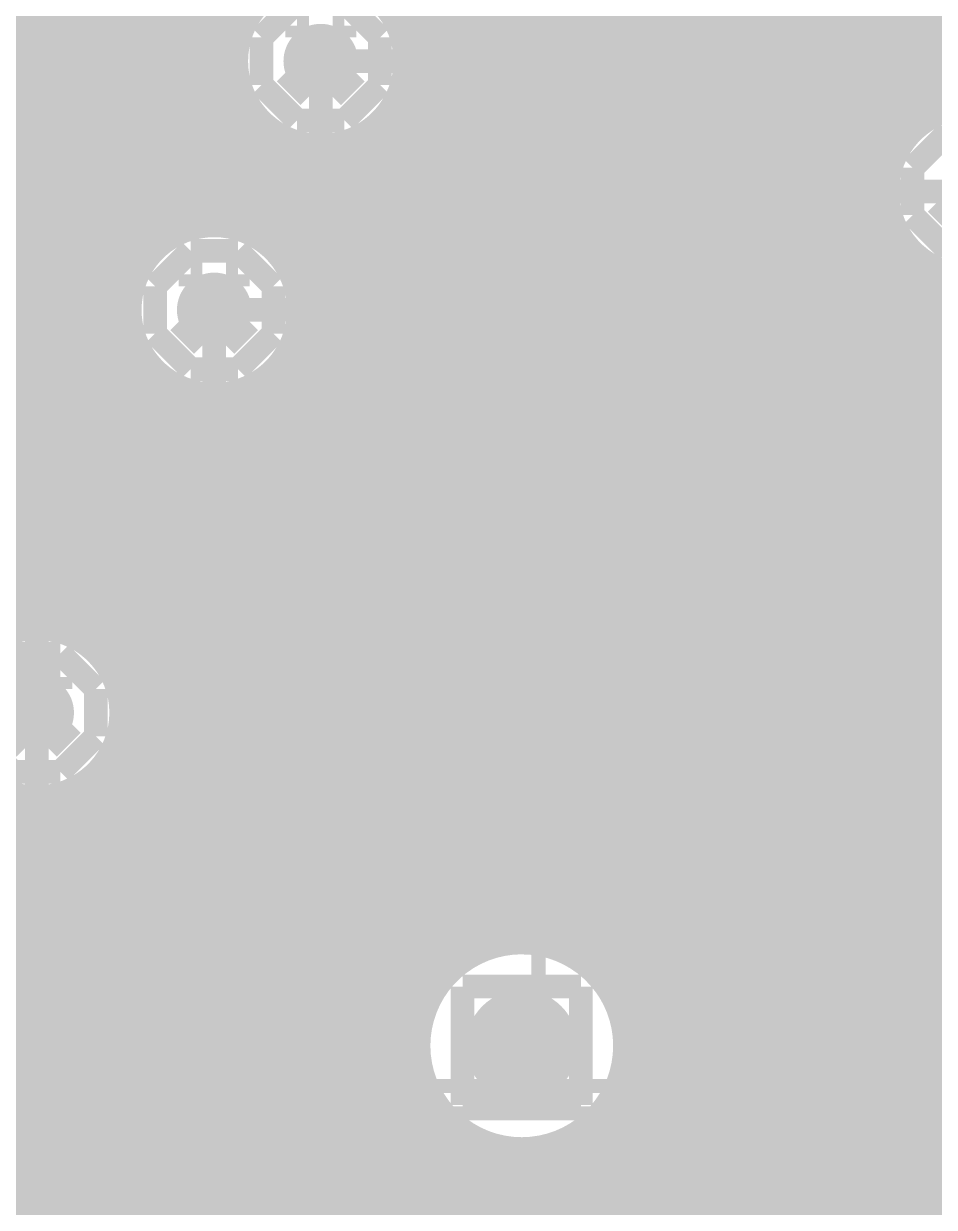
# Model space of a CAD drawing. Extents: x -5 to 157, y -120 to 103.
# Drawn here: x 53.84 to 63.61, y 44.99 to 57.68 of the extents above; entities that cross this region are included whole.
import ezdxf

# ---------------------------------------------------------------- set-up
doc = ezdxf.new("R2010")
doc.units = 0
doc.header["$MEASUREMENT"] = 0
doc.layers.get('0').update_dxf_attribs({"linetype": 'CONTINUOUS'})
for name, color, linetype in [('22-304-2_BOT', 7, 'CONTINUOUS'), ('22-304-2_DRD', 7, 'CONTINUOUS'), ('22-304-2_DRL', 2, 'CONTINUOUS'), ('22-304-2_IN1', 4, 'CONTINUOUS'), ('22-304-2_IN2', 3, 'CONTINUOUS'), ('22-304-2_SMT', 10, 'CONTINUOUS'), ('22-304-2_SPT', 9, 'CONTINUOUS'), ('22-304-2_SST', 11, 'CONTINUOUS'), ('22-304-2_TOP', 13, 'CONTINUOUS'), ('THRUHOLE_NPT', 15, 'CONTINUOUS'), ('THRUHOLE_TAP', 7, 'CONTINUOUS')]:
    doc.layers.add(name, color=color, linetype=linetype)

# ---------------------------------------------------------------- blocks, each defined once
blk = doc.blocks.new('ROUND_14')
at = {"const_width": 0.59944}
blk.add_lwpolyline([(-0.29972, 0, 1), (0.29972, 0, 1)], format="xyb", close=True, dxfattribs=at)
blk = doc.blocks.new('ROUND_39')
at = {"const_width": 0.40005}
blk.add_lwpolyline([(-0.200024, 0, 1), (0.200024, 0, 1)], format="xyb", close=True, dxfattribs=at)
blk = doc.blocks.new('ROUND_87')
at = {"const_width": 0.10033}
blk.add_lwpolyline([(-0.050164, 0, 1), (0.050164, 0, 1)], format="xyb", close=True, dxfattribs=at)
blk = doc.blocks.new('ROUND_88')
at = {"const_width": 0.10033}
blk.add_lwpolyline([(-0.050164, 0, 1), (0.050164, 0, 1)], format="xyb", close=True, dxfattribs=at)
blk = doc.blocks.new('ROUND_42')
at = {"const_width": 0.40005}
blk.add_lwpolyline([(-0.200024, 0, 1), (0.200024, 0, 1)], format="xyb", close=True, dxfattribs=at)
blk = doc.blocks.new('ROUND_38')
at = {"const_width": 0.40005}
blk.add_lwpolyline([(-0.200024, 0, 1), (0.200024, 0, 1)], format="xyb", close=True, dxfattribs=at)
blk = doc.blocks.new('RECTANGLE_15')
blk.add_solid([(0.36957, 2.0447), (0.36957, -2.0447), (-0.36957, 2.0447), (-0.36957, -2.0447)])
blk = doc.blocks.new('ROUND_80')
at = {"const_width": 0.10033}
blk.add_lwpolyline([(-0.050164, 0, 1), (0.050164, 0, 1)], format="xyb", close=True, dxfattribs=at)

msp = doc.modelspace()

# ---------------------------------------------------------------- linework, layer by layer
at = {"layer": '22-304-2_BOT', "const_width": 0.254}
for points in [[(54.6608, 59.944), (54.6608, 56.515)], [(54.8894, 59.944), (54.8894, 56.515)], [(55.118, 59.944), (55.118, 56.515)], [(55.3466, 59.944), (55.3466, 56.515)], [(55.5752, 59.944), (55.5752, 56.515)], [(55.8038, 59.944), (55.8038, 56.515)], [(56.0324, 59.944), (56.0324, 56.515)], [(56.261, 59.944), (56.261, 57.76976)], [(54.4322, 59.79414), (54.4322, 56.515)], [(53.7464, 59.70016), (53.7464, 56.515)], [(53.975, 59.67222), (53.975, 56.515)], [(54.2036, 59.70016), (54.2036, 56.515)], [(56.25338, 57.7596), (48.641, 57.7596)], [(56.15178, 57.531), (48.641, 57.531)], [(56.11622, 57.3024), (48.641, 57.3024)], [(57.023, 57.277), (67.31, 57.277)], [(56.13908, 57.0738), (48.641, 57.0738)], [(56.22544, 56.8452), (48.641, 56.8452)], [(56.261, 56.78424), (56.261, 56.515)], [(56.4007, 56.6166), (50.06086, 56.6166)], [(56.53024, 56.515), (50.1777, 56.515)], [(56.4896, 56.54294), (56.4896, 56.515)], [(49.53, 55.88), (64.008, 55.88)], [(55.2323, 55.245), (50.1777, 55.245)], [(55.2323, 55.245), (50.1777, 55.245)], [(53.7464, 55.245), (53.7464, 51.17084)], [(53.975, 55.245), (53.975, 51.19878)], [(54.2036, 55.245), (54.2036, 51.17084)], [(54.4322, 55.245), (54.4322, 51.07686)], [(54.6608, 55.245), (54.6608, 50.88636)], [(54.8894, 55.245), (54.8894, 48.24222)], [(55.118, 55.245), (55.118, 55.10276)], [(55.0672, 55.0164), (49.8094, 55.0164)], [(54.98846, 54.7878), (48.641, 54.7878)], [(55.88, 54.61), (67.056, 54.61)], [(54.97322, 54.5592), (48.641, 54.5592)], [(55.0164, 54.3306), (48.641, 54.3306)], [(55.12816, 54.102), (48.641, 54.102)], [(55.118, 54.11724), (55.118, 48.01362)], [(56.4896, 53.9369), (56.4896, 46.64202)], [(66.4083, 53.975), (56.5277, 53.975)], [(56.7182, 53.975), (56.7182, 46.41342)], [(56.9468, 53.975), (56.9468, 46.18482)], [(57.1754, 53.975), (57.1754, 45.95622)], [(57.404, 53.975), (57.404, 45.847)], [(57.6326, 53.975), (57.6326, 45.847)], [(57.8612, 53.975), (57.8612, 45.847)], [(58.0898, 53.975), (58.0898, 46.91634)], [(58.3184, 53.975), (58.3184, 47.41672)], [(58.547, 53.975), (58.547, 47.62754)], [(58.7756, 53.975), (58.7756, 47.74946)], [(59.0042, 53.975), (59.0042, 47.81296)], [(59.2328, 53.975), (59.2328, 47.82566)], [(59.4614, 53.975), (59.4614, 47.7901)], [(59.69, 53.975), (59.69, 47.7012)], [(59.9186, 53.975), (59.9186, 47.54372)], [(60.1472, 53.975), (60.1472, 47.2567)], [(60.3758, 53.975), (60.3758, 45.847)], [(60.6044, 53.975), (60.6044, 45.847)], [(60.833, 53.975), (60.833, 45.847)], [(61.0616, 53.975), (61.0616, 45.847)], [(61.2902, 53.975), (61.2902, 45.847)], [(61.5188, 53.975), (61.5188, 45.847)], [(61.7474, 53.975), (61.7474, 45.847)], [(61.976, 53.975), (61.976, 45.847)], [(62.2046, 53.975), (62.2046, 45.847)], [(62.4332, 53.975), (62.4332, 45.847)], [(62.6618, 53.975), (62.6618, 45.847)], [(62.8904, 53.975), (62.8904, 45.847)], [(63.119, 53.975), (63.119, 45.847)], [(63.3476, 53.975), (63.3476, 45.847)], [(63.5762, 53.975), (63.5762, 45.847)], [(55.34914, 53.8734), (48.641, 53.8734)], [(55.3466, 53.87594), (55.3466, 47.78502)], [(66.52514, 53.8734), (56.41086, 53.8734)], [(55.5752, 53.75402), (55.5752, 47.55642)], [(55.8038, 53.70576), (55.8038, 47.32782)], [(56.0324, 53.71592), (56.0324, 47.09922)], [(56.261, 53.78704), (56.261, 46.87062)], [(95.38716, 53.6448), (48.641, 53.6448)], [(95.5167, 53.4162), (48.641, 53.4162)], [(95.66402, 53.1876), (48.641, 53.1876)], [(95.82912, 52.959), (48.641, 52.959)], [(96.01454, 52.7304), (48.641, 52.7304)], [(96.22536, 52.5018), (48.641, 52.5018)], [(96.46412, 52.2732), (48.641, 52.2732)], [(96.73844, 52.0446), (48.641, 52.0446)], [(97.05848, 51.816), (48.6029, 51.816)], [(97.44456, 51.5874), (48.49876, 51.5874)], [(97.93478, 51.3588), (48.63084, 51.3588)], [(98.65614, 51.1302), (54.32298, 51.1302)], [(106.3244, 50.9016), (54.6481, 50.9016)], [(106.3244, 50.673), (54.79796, 50.673)], [(106.3244, 50.4444), (54.86908, 50.4444)], [(118.745, 46.7614), (118.745, 46.609), (117.348, 45.212), (57.023, 45.212), (53.975, 48.26), (53.975, 50.292)], [(106.3244, 50.2158), (54.87924, 50.2158)], [(106.3244, 49.9872), (54.82844, 49.9872)], [(106.3244, 49.7586), (54.70906, 49.7586)], [(54.61, 49.6443), (54.61, 48.52162)], [(54.6608, 49.69764), (54.6608, 48.47082)], [(106.3244, 49.53), (54.61, 49.53)], [(106.3244, 49.3014), (54.61, 49.3014)], [(106.3244, 49.0728), (54.61, 49.0728)], [(106.3244, 48.8442), (54.61, 48.8442)], [(106.3244, 48.6156), (54.61, 48.6156)], [(54.61, 48.52162), (57.28462, 45.847)], [(106.3244, 48.387), (54.74462, 48.387)], [(106.3244, 48.1584), (54.97322, 48.1584)], [(106.3244, 47.9298), (55.20182, 47.9298)], [(53.5305, 47.80788), (56.57342, 44.76242)], [(53.7464, 47.58944), (53.7464, 42.61104)], [(58.66638, 47.7012), (55.43042, 47.7012)], [(81.27492, 47.7012), (59.69254, 47.7012)], [(53.86324, 47.4726), (49.00676, 47.4726)], [(58.36666, 47.4726), (55.65902, 47.4726)], [(80.97774, 47.4726), (59.99226, 47.4726)], [(53.975, 47.36084), (53.975, 42.38244)], [(54.09184, 47.244), (48.78324, 47.244)], [(58.2041, 47.244), (55.88762, 47.244)], [(80.81264, 47.244), (60.15482, 47.244)], [(54.2036, 47.13224), (54.2036, 42.15384)], [(54.32044, 47.0154), (48.33112, 47.0154)], [(58.11266, 47.0154), (56.11622, 47.0154)], [(80.7212, 47.0154), (60.24626, 47.0154)], [(54.4322, 46.90364), (54.4322, 41.92524)], [(54.54904, 46.7868), (45.31106, 46.7868)], [(58.07456, 46.7868), (56.34482, 46.7868)], [(80.6831, 46.7868), (60.28436, 46.7868)], [(54.6608, 46.67504), (54.6608, 41.69664)], [(54.77764, 46.5582), (47.3456, 46.5582)], [(58.08472, 46.5582), (56.57342, 46.5582)], [(58.0898, 46.52264), (58.0898, 45.847)], [(80.69326, 46.5582), (60.2742, 46.5582)], [(55.00624, 46.3296), (47.3456, 46.3296)], [(54.8894, 46.44644), (54.8894, 41.45788)], [(58.14314, 46.3296), (56.80202, 46.3296)], [(80.75168, 46.3296), (60.21578, 46.3296)], [(55.118, 46.21784), (55.118, 40.9575)], [(55.23484, 46.101), (47.3456, 46.101)], [(58.25998, 46.101), (57.03062, 46.101)], [(80.87106, 46.101), (60.0964, 46.101)], [(60.1472, 46.18228), (60.1472, 45.847)], [(55.3466, 45.98924), (55.3466, 40.79748)], [(58.3184, 46.02226), (58.3184, 45.847)], [(55.46344, 45.8724), (47.3456, 45.8724)], [(58.46572, 45.8724), (57.25922, 45.8724)], [(58.49874, 45.847), (57.28462, 45.847)], [(81.10728, 45.847), (59.86018, 45.847)], [(81.0768, 45.8724), (59.89066, 45.8724)], [(59.9186, 45.89526), (59.9186, 45.847)], [(55.5752, 45.76064), (55.5752, 41.67886)], [(55.69204, 45.6438), (47.3456, 45.6438)], [(55.8038, 45.53204), (55.8038, 41.92524)], [(55.92064, 45.4152), (47.3456, 45.4152)], [(56.14924, 45.1866), (47.3456, 45.1866)], [(56.0324, 45.30344), (56.0324, 42.15384)], [(56.261, 45.07484), (56.261, 42.38244)], [(56.37784, 44.958), (47.3456, 44.958)]]:
    msp.add_lwpolyline(points, dxfattribs=at)
for points in [[(57.023, 58.18378, 0.4142136), (56.11622, 57.277)], [(56.11622, 57.277, 0.2544815), (56.5306, 56.51556)], [(55.2323, 55.245, 0.1963405), (54.97295, 54.61)], [(54.97322, 54.61, 0.4142136), (55.88, 53.70322)], [(55.88, 53.70322, 0.2014863), (56.52751, 53.97519)], [(53.975, 51.19878, 0.4142136), (53.06822, 50.292)], [(54.88178, 50.292, 0.4142136), (53.975, 51.19878)], [(54.61, 49.6443, 0.2014867), (54.88205, 50.292)], [(59.17946, 47.8282, 0.4142136), (58.07202, 46.72076)], [(60.2869, 46.72076, 0.4142136), (59.17946, 47.8282)], [(58.07202, 46.72076, 0.231231), (58.49885, 45.84715)], [(59.86018, 45.847, 0.2312309), (60.28709, 46.72076)]]:
    msp.add_lwpolyline(points, format="xyb", dxfattribs=at)
at = {"layer": '22-304-2_DRD', "const_width": 0.254}
for points in [[(56.769, 57.912), (56.388, 57.531)], [(57.658, 57.531), (57.277, 57.912)], [(56.769, 57.658), (56.769, 57.531)], [(56.896, 57.658), (56.769, 57.658)], [(56.896, 57.531), (56.896, 57.658)], [(57.15, 57.658), (57.15, 57.531)], [(57.277, 57.658), (57.15, 57.658)], [(57.277, 57.531), (57.277, 57.658)], [(56.388, 57.531), (56.388, 57.023)], [(56.769, 57.531), (56.896, 57.531)], [(57.15, 57.531), (57.277, 57.531)], [(57.658, 57.023), (57.658, 57.531)], [(56.896, 56.896), (56.642, 57.15)], [(57.404, 57.15), (57.15, 56.896)], [(56.388, 57.023), (56.769, 56.642)], [(57.277, 56.642), (57.658, 57.023)], [(57.15, 56.896), (56.896, 56.896)], [(56.769, 56.642), (57.277, 56.642)], [(63.754, 56.515), (63.373, 56.134)], [(63.373, 56.134), (63.373, 55.626)], [(63.881, 55.499), (63.627, 55.753)], [(63.373, 55.626), (63.754, 55.245)], [(55.626, 55.245), (55.245, 54.864)], [(56.134, 55.245), (55.626, 55.245)], [(56.515, 54.864), (56.134, 55.245)], [(55.626, 54.991), (55.626, 54.864)], [(55.753, 54.991), (55.626, 54.991)], [(55.753, 54.864), (55.753, 54.991)], [(56.007, 54.991), (56.007, 54.864)], [(56.134, 54.991), (56.007, 54.991)], [(56.134, 54.864), (56.134, 54.991)], [(55.245, 54.864), (55.245, 54.356)], [(55.626, 54.864), (55.753, 54.864)], [(56.007, 54.864), (56.134, 54.864)], [(56.515, 54.356), (56.515, 54.864)], [(55.753, 54.229), (55.499, 54.483)], [(56.261, 54.483), (56.007, 54.229)], [(55.245, 54.356), (55.626, 53.975)], [(56.134, 53.975), (56.515, 54.356)], [(56.007, 54.229), (55.753, 54.229)], [(55.626, 53.975), (56.134, 53.975)], [(53.721, 50.927), (53.34, 50.546)], [(54.229, 50.927), (53.721, 50.927)], [(54.61, 50.546), (54.229, 50.927)], [(53.721, 50.673), (53.721, 50.546)], [(53.848, 50.673), (53.721, 50.673)], [(53.848, 50.546), (53.848, 50.673)], [(54.102, 50.673), (54.102, 50.546)], [(54.229, 50.673), (54.102, 50.673)], [(54.229, 50.546), (54.229, 50.673)], [(53.721, 50.546), (53.848, 50.546)], [(54.102, 50.546), (54.229, 50.546)], [(54.61, 50.038), (54.61, 50.546)], [(53.848, 49.911), (53.594, 50.165)], [(54.356, 50.165), (54.102, 49.911)], [(53.34, 50.038), (53.721, 49.657)], [(54.229, 49.657), (54.61, 50.038)], [(54.102, 49.911), (53.848, 49.911)], [(53.721, 49.657), (54.229, 49.657)], [(58.54446, 47.35576), (58.54446, 46.08576)], [(59.81446, 47.35576), (58.54446, 47.35576)], [(59.17946, 47.35576), (59.17946, 46.08576)], [(59.81446, 46.08576), (59.81446, 47.35576)], [(59.81446, 46.72076), (58.54446, 46.72076)], [(58.54446, 46.08576), (59.81446, 46.08576)]]:
    msp.add_lwpolyline(points, dxfattribs=at)
at = {"layer": '22-304-2_IN1', "const_width": 0.254}
for points in [[(55.0164, 64.643), (55.0164, 54.8894)], [(55.245, 64.643), (55.245, 55.2577)], [(55.4736, 64.643), (55.4736, 55.42026)], [(55.7022, 64.643), (55.7022, 55.499)], [(55.9308, 64.643), (55.9308, 55.51678)], [(56.1594, 64.643), (56.1594, 57.5564)], [(57.9882, 64.643), (57.9882, 40.89654)], [(58.2168, 64.643), (58.2168, 47.26686)], [(58.4454, 64.643), (58.4454, 47.5488)], [(58.674, 64.643), (58.674, 47.70374)], [(58.9026, 64.643), (58.9026, 47.79264)], [(59.1312, 64.643), (59.1312, 47.82566)], [(59.3598, 64.643), (59.3598, 47.81296)], [(59.5884, 64.643), (59.5884, 47.74946)], [(59.817, 64.643), (59.817, 47.625)], [(60.0456, 64.643), (60.0456, 47.4091)], [(60.2742, 64.643), (60.2742, 46.88586)], [(60.5028, 64.643), (60.5028, 33.782)], [(60.7314, 64.643), (60.7314, 33.782)], [(60.96, 64.643), (60.96, 33.782)], [(61.1886, 64.643), (61.1886, 33.782)], [(63.246, 64.643), (63.246, 56.37276)], [(63.4746, 64.643), (63.4746, 56.61406)], [(63.7032, 64.643), (63.7032, 56.73344)], [(63.0174, 64.19088), (63.0174, 33.782)], [(54.7878, 60.17514), (54.7878, 50.69586)], [(61.4172, 59.98464), (61.4172, 33.782)], [(62.7888, 59.98464), (62.7888, 33.782)], [(54.5592, 59.88304), (54.5592, 50.98542)], [(61.6458, 59.79414), (61.6458, 33.782)], [(62.5602, 59.79414), (62.5602, 33.782)], [(53.8734, 59.6773), (53.8734, 51.1937)], [(54.102, 59.67984), (54.102, 51.19116)], [(54.3306, 59.74334), (54.3306, 51.12766)], [(61.8744, 59.70016), (61.8744, 33.782)], [(62.103, 59.67222), (62.103, 33.782)], [(62.3316, 59.70016), (62.3316, 33.782)], [(56.20004, 57.658), (47.0027, 57.658)], [(66.48704, 57.658), (57.84596, 57.658)], [(56.12892, 57.4294), (47.16526, 57.4294)], [(66.41592, 57.4294), (57.91708, 57.4294)], [(56.11876, 57.2008), (47.244, 57.2008)], [(66.40576, 57.2008), (57.92724, 57.2008)], [(56.1594, 56.9976), (56.1594, 55.4736)], [(56.16702, 56.9722), (47.26178, 56.9722)], [(66.45402, 56.9722), (57.87644, 56.9722)], [(56.28894, 56.7436), (49.8094, 56.7436)], [(63.7286, 56.7436), (57.75706, 56.7436)], [(57.7596, 56.74614), (57.7596, 40.767)], [(56.388, 56.6293), (56.388, 55.36184)], [(56.53024, 56.515), (50.1777, 56.515)], [(63.3603, 56.515), (57.51576, 56.515)], [(57.531, 56.52516), (57.531, 40.57904)], [(56.6166, 56.4642), (56.6166, 55.14086)], [(56.8452, 56.38546), (56.8452, 40.75176)], [(57.0738, 56.37022), (57.0738, 40.66794)], [(57.3024, 56.4134), (57.3024, 40.53078)], [(63.1952, 56.2864), (50.34026, 56.2864)], [(63.11646, 56.0578), (50.419, 56.0578)], [(63.10122, 55.8292), (50.43678, 55.8292)], [(63.1444, 55.6006), (50.3936, 55.6006)], [(55.38724, 55.372), (50.28184, 55.372)], [(63.25616, 55.372), (56.37276, 55.372)], [(63.246, 55.38724), (63.246, 43.61434)], [(55.14594, 55.1434), (50.06086, 55.1434)], [(63.47714, 55.1434), (56.61406, 55.1434)], [(63.4746, 55.14594), (63.4746, 44.05376)], [(63.7032, 55.02402), (63.7032, 44.22902)], [(55.02402, 54.9148), (29.77642, 54.9148)], [(66.20002, 54.9148), (56.73344, 54.9148)], [(54.97576, 54.6862), (29.48686, 54.6862)], [(66.15176, 54.6862), (56.78424, 54.6862)], [(54.98592, 54.4576), (29.19984, 54.4576)], [(66.16192, 54.4576), (56.77408, 54.4576)], [(55.0164, 54.3306), (55.0164, 40.79748)], [(55.05704, 54.229), (29.22778, 54.229)], [(66.23304, 54.229), (56.70296, 54.229)], [(56.6166, 54.07914), (56.6166, 40.7924)], [(55.2069, 54.0004), (29.19984, 54.0004)], [(55.245, 53.9623), (55.245, 40.79748)], [(66.3829, 54.0004), (56.5531, 54.0004)], [(56.388, 53.85816), (56.388, 40.7924)], [(55.53202, 53.7718), (29.10586, 53.7718)], [(55.4736, 53.7972), (55.4736, 40.3352)], [(55.7022, 53.71846), (55.7022, 40.54094)], [(55.9308, 53.70322), (55.9308, 40.67556)], [(56.1594, 53.7464), (56.1594, 40.7543)], [(66.70802, 53.7718), (56.22798, 53.7718)], [(97.2947, 53.5432), (43.10888, 53.5432)], [(97.54108, 53.3146), (43.31208, 53.3146)], [(97.84588, 53.086), (43.41622, 53.086)], [(98.23958, 52.8574), (43.45178, 52.8574)], [(98.82886, 52.6288), (43.42892, 52.6288)], [(138.684, 52.4002), (43.34256, 52.4002)], [(138.684, 52.1716), (43.1673, 52.1716)], [(138.684, 51.943), (42.72788, 51.943)], [(138.684, 51.7144), (33.55086, 51.7144)], [(138.684, 51.4858), (48.32858, 51.4858)], [(138.684, 51.2572), (48.7807, 51.2572)], [(108.00588, 51.0286), (54.50586, 51.0286)], [(107.74172, 50.8), (54.72684, 50.8)], [(107.61218, 50.5714), (54.8386, 50.5714)], [(107.5563, 50.3428), (54.88178, 50.3428)], [(107.55884, 50.1142), (54.864, 50.1142)], [(107.62234, 49.8856), (54.78526, 49.8856)], [(54.7878, 49.88814), (54.7878, 40.79748)], [(107.76204, 49.657), (54.6227, 49.657)], [(54.5592, 49.59604), (54.5592, 40.79748)], [(53.8734, 49.3903), (53.8734, 40.79748)], [(54.102, 49.39284), (54.102, 40.79748)], [(108.05414, 49.4284), (54.2544, 49.4284)], [(54.3306, 49.45634), (54.3306, 40.79748)], [(138.684, 49.1998), (48.84928, 49.1998)], [(128.72212, 48.9712), (49.04994, 48.9712)], [(128.51638, 48.7426), (49.17186, 48.7426)], [(128.41478, 48.514), (49.24298, 48.514)], [(128.37922, 48.2854), (49.27092, 48.2854)], [(128.40208, 48.0568), (49.25568, 48.0568)], [(128.48844, 47.8282), (49.1998, 47.8282)], [(58.50636, 47.5996), (49.09312, 47.5996)], [(81.11744, 47.5996), (59.85256, 47.5996)], [(58.28284, 47.371), (48.9204, 47.371)], [(80.89392, 47.371), (60.07608, 47.371)], [(58.15584, 47.1424), (48.63338, 47.1424)], [(80.76438, 47.1424), (60.20308, 47.1424)], [(58.0898, 46.9138), (28.86456, 46.9138)], [(80.69834, 46.9138), (60.26912, 46.9138)], [(58.07202, 46.6852), (28.95092, 46.6852)], [(80.6831, 46.6852), (60.2869, 46.6852)], [(58.1025, 46.4566), (28.97378, 46.4566)], [(80.71358, 46.4566), (60.25388, 46.4566)], [(60.2742, 46.55312), (60.2742, 33.782)], [(58.18632, 46.228), (28.93822, 46.228)], [(80.7974, 46.228), (60.17006, 46.228)], [(58.2168, 46.17212), (58.2168, 40.9829)], [(58.33872, 45.9994), (28.83408, 45.9994)], [(80.94726, 45.9994), (60.0202, 45.9994)], [(60.0456, 46.02988), (60.0456, 40.26154)], [(58.4454, 45.89018), (58.4454, 41.03116)], [(59.817, 45.81398), (59.817, 40.56126)], [(58.60796, 45.7708), (28.63088, 45.7708)], [(58.674, 45.73524), (58.674, 41.0464)], [(59.5884, 45.68952), (59.5884, 40.7543)], [(81.21904, 45.7708), (59.74842, 45.7708)], [(58.9026, 45.64634), (58.9026, 41.02862)], [(59.1312, 45.61332), (59.1312, 40.97782)], [(59.3598, 45.62602), (59.3598, 40.88892)], [(105.32364, 45.5422), (22.4155, 45.5422)], [(138.684, 45.3136), (22.52726, 45.3136)], [(88.02624, 45.085), (22.75586, 45.085)]]:
    msp.add_lwpolyline(points, dxfattribs=at)
for points in [[(57.023, 58.18378, 0.4142136), (56.11622, 57.277)], [(57.92978, 57.277, 0.4142136), (57.023, 58.18378)], [(56.11622, 57.277, 0.4142136), (57.023, 56.37022)], [(57.023, 56.37022, 0.4142136), (57.92978, 57.277)], [(64.008, 56.78678, 0.4142136), (63.10122, 55.88)], [(63.10122, 55.88, 0.4142136), (64.008, 54.97322)], [(55.88, 55.51678, 0.4142136), (54.97322, 54.61)], [(56.78678, 54.61, 0.4142136), (55.88, 55.51678)], [(54.97322, 54.61, 0.4142136), (55.88, 53.70322)], [(55.88, 53.70322, 0.4142136), (56.78678, 54.61)], [(53.975, 51.19878, 0.4142136), (53.06822, 50.292)], [(54.88178, 50.292, 0.4142136), (53.975, 51.19878)], [(53.06822, 50.292, 0.4142136), (53.975, 49.38522)], [(53.975, 49.38522, 0.4142136), (54.88178, 50.292)], [(59.17946, 47.8282, 0.4142136), (58.07202, 46.72076)], [(60.2869, 46.72076, 0.4142136), (59.17946, 47.8282)], [(58.07202, 46.72076, 0.4142136), (59.17946, 45.61332)], [(59.17946, 45.61332, 0.4142136), (60.2869, 46.72076)]]:
    msp.add_lwpolyline(points, format="xyb", dxfattribs=at)
at = {"layer": '22-304-2_IN2', "const_width": 0.254}
for points in [[(59.4614, 73.24344), (59.4614, 47.91202)], [(59.69, 73.1647), (59.69, 47.83328)], [(59.9186, 73.12406), (59.9186, 47.69866)], [(59.2328, 67.99072), (59.2328, 47.94504)], [(59.0042, 67.66306), (59.0042, 47.93234)], [(58.0898, 67.39636), (58.0898, 47.2821)], [(58.547, 67.40652), (58.547, 47.76978)], [(58.7756, 67.49542), (58.7756, 47.87646)], [(60.1472, 67.44462), (60.1472, 47.4726)], [(58.3184, 67.37604), (58.3184, 47.59198)], [(60.3758, 67.22872), (60.3758, 46.98746)], [(60.6044, 67.10934), (60.6044, 29.718)], [(60.833, 67.05346), (60.833, 29.718)], [(61.0616, 67.05092), (61.0616, 29.718)], [(63.5762, 67.07886), (63.5762, 56.80964)], [(63.3476, 66.91122), (63.3476, 56.66486)], [(55.8038, 66.29146), (55.8038, 55.63362)], [(55.5752, 66.13652), (55.5752, 55.59044)], [(56.0324, 66.21526), (56.0324, 57.5437)], [(55.118, 66.02984), (55.118, 55.2958)], [(55.3466, 66.05524), (55.3466, 55.4863)], [(63.119, 60.43422), (63.119, 56.39308)], [(54.8894, 60.11164), (54.8894, 54.8767)], [(61.2902, 59.95162), (61.2902, 29.718)], [(62.8904, 59.92114), (62.8904, 29.718)], [(54.6608, 59.81446), (54.6608, 51.054)], [(54.4322, 59.65952), (54.4322, 51.21148)], [(61.5188, 59.73572), (61.5188, 29.718)], [(62.6618, 59.71794), (62.6618, 29.718)], [(53.7464, 59.57824), (53.7464, 51.29276)], [(53.975, 59.55284), (53.975, 51.31816)], [(54.2036, 59.57824), (54.2036, 51.29276)], [(61.7474, 59.61634), (61.7474, 29.718)], [(61.976, 59.56046), (61.976, 29.718)], [(62.2046, 59.55792), (62.2046, 29.718)], [(62.4332, 59.60618), (62.4332, 29.718)], [(56.11622, 57.7596), (33.1343, 57.7596)], [(66.40322, 57.7596), (57.92724, 57.7596)], [(56.02732, 57.531), (32.9438, 57.531)], [(66.31432, 57.531), (58.01614, 57.531)], [(55.99684, 57.3024), (32.5247, 57.3024)], [(66.28384, 57.3024), (58.04916, 57.3024)], [(56.01716, 57.0738), (22.02688, 57.0738)], [(56.0324, 57.00776), (56.0324, 55.62346)], [(66.30416, 57.0738), (58.02884, 57.0738)], [(56.09082, 56.8452), (49.87798, 56.8452)], [(63.66002, 56.8452), (57.95264, 56.8452)], [(56.23814, 56.6166), (50.24374, 56.6166)], [(63.29426, 56.6166), (57.80786, 56.6166)], [(57.8612, 56.68518), (57.8612, 40.96766)], [(56.261, 56.58866), (56.261, 55.5625)], [(56.50992, 56.388), (50.42154, 56.388)], [(56.4896, 56.4007), (56.4896, 55.4355)], [(63.11646, 56.388), (57.53608, 56.388)], [(57.6326, 56.4515), (57.6326, 40.82288)], [(56.7182, 56.29656), (56.7182, 55.20182)], [(56.9468, 56.25338), (56.9468, 40.84574)], [(57.1754, 56.261), (57.1754, 40.74922)], [(57.404, 56.3245), (57.404, 40.61714)], [(63.01994, 56.1594), (50.51806, 56.1594)], [(62.98184, 55.9308), (50.55362, 55.9308)], [(62.99708, 55.7022), (50.54092, 55.7022)], [(55.32628, 55.4736), (50.47234, 55.4736)], [(63.06566, 55.4736), (56.43372, 55.4736)], [(63.119, 55.36692), (63.119, 29.718)], [(55.07228, 55.245), (50.33518, 55.245)], [(63.20028, 55.245), (56.68518, 55.245)], [(63.3476, 55.09514), (63.3476, 29.718)], [(54.93766, 55.0164), (50.08372, 55.0164)], [(63.45428, 55.0164), (56.82234, 55.0164)], [(63.5762, 54.94782), (63.5762, 29.718)], [(54.86908, 54.7878), (29.82214, 54.7878)], [(66.04508, 54.7878), (56.89092, 54.7878)], [(54.85384, 54.5592), (29.49448, 54.5592)], [(66.02984, 54.5592), (56.90362, 54.5592)], [(54.89194, 54.3306), (22.46376, 54.3306)], [(54.8894, 54.34076), (54.8894, 50.75682)], [(66.06794, 54.3306), (56.86806, 54.3306)], [(54.98846, 54.102), (22.48916, 54.102)], [(66.16446, 54.102), (56.77154, 54.102)], [(56.7182, 54.01818), (56.7182, 40.89908)], [(55.16626, 53.8734), (22.46376, 53.8734)], [(55.118, 53.92166), (55.118, 40.91686)], [(66.34226, 53.8734), (56.59374, 53.8734)], [(55.3466, 53.7337), (55.3466, 40.91686)], [(56.4896, 53.7845), (56.4896, 40.91432)], [(55.53202, 53.6448), (22.38248, 53.6448)], [(55.5752, 53.62956), (55.5752, 40.59428)], [(55.8038, 53.58638), (55.8038, 40.74414)], [(56.0324, 53.594), (56.0324, 40.84066)], [(66.70802, 53.6448), (56.22798, 53.6448)], [(56.261, 53.6575), (56.261, 40.89654)], [(97.25406, 53.4162), (33.36798, 53.4162)], [(97.5106, 53.1876), (33.73374, 53.1876)], [(97.82302, 52.959), (33.91154, 52.959)], [(98.22942, 52.7304), (34.00806, 52.7304)], [(98.84156, 52.5018), (34.04362, 52.5018)], [(105.79608, 52.2732), (34.03092, 52.2732)], [(105.78084, 52.0446), (33.96234, 52.0446)], [(105.81894, 51.816), (33.82518, 51.816)], [(105.91546, 51.5874), (48.40224, 51.5874)], [(106.09326, 51.3588), (48.8442, 51.3588)], [(106.45902, 51.1302), (54.56682, 51.1302)], [(109.23778, 50.9016), (54.8005, 50.9016)], [(109.46638, 50.673), (54.9275, 50.673)], [(109.69498, 50.4444), (54.98846, 50.4444)], [(109.92358, 50.2158), (54.99862, 50.2158)], [(110.15218, 49.9872), (54.95544, 49.9872)], [(110.38078, 49.7586), (54.8513, 49.7586)], [(54.8894, 49.82464), (54.8894, 40.91686)], [(110.60938, 49.53), (54.6608, 49.53)], [(54.6608, 49.52746), (54.6608, 40.91686)], [(54.4322, 49.37252), (54.4322, 40.91686)], [(53.7464, 49.29124), (53.7464, 40.91686)], [(53.975, 49.26584), (53.975, 40.91686)], [(54.2036, 49.29124), (54.2036, 40.91686)], [(110.83798, 49.3014), (54.2417, 49.3014)], [(111.06658, 49.0728), (49.12106, 49.0728)], [(111.29518, 48.8442), (49.25822, 48.8442)], [(111.52378, 48.6156), (49.3395, 48.6156)], [(111.75238, 48.387), (49.38268, 48.387)], [(111.98098, 48.1584), (49.38522, 48.1584)], [(58.98134, 47.9298), (49.3522, 47.9298)], [(81.59242, 47.9298), (59.37758, 47.9298)], [(58.4454, 47.7012), (49.276, 47.7012)], [(81.05394, 47.7012), (59.91352, 47.7012)], [(58.21172, 47.4726), (49.15408, 47.4726)], [(80.8228, 47.4726), (60.1472, 47.4726)], [(58.06948, 47.244), (48.96104, 47.244)], [(80.68056, 47.244), (60.2869, 47.244)], [(57.9882, 47.0154), (48.64862, 47.0154)], [(80.59928, 47.0154), (60.36818, 47.0154)], [(57.95518, 46.7868), (29.04744, 46.7868)], [(80.56626, 46.7868), (60.40374, 46.7868)], [(57.9628, 46.5582), (29.09062, 46.5582)], [(60.3758, 46.45152), (60.3758, 39.66718)], [(80.57388, 46.5582), (60.39358, 46.5582)], [(58.01614, 46.3296), (29.08046, 46.3296)], [(80.62722, 46.3296), (60.34024, 46.3296)], [(58.12028, 46.101), (29.0195, 46.101)], [(58.0898, 46.15688), (58.0898, 41.06672)], [(80.73136, 46.101), (60.2361, 46.101)], [(60.1472, 45.96638), (60.1472, 40.3225)], [(58.293, 45.8724), (28.8925, 45.8724)], [(58.3184, 45.847), (58.3184, 41.13022)], [(80.90408, 45.8724), (60.06592, 45.8724)], [(59.9186, 45.74032), (59.9186, 40.62476)], [(58.59272, 45.6438), (28.65882, 45.6438)], [(58.547, 45.6692), (58.547, 41.1607)], [(58.7756, 45.56252), (58.7756, 41.1607)], [(59.69, 45.6057), (59.69, 40.82796)], [(81.20126, 45.6438), (59.7662, 45.6438)], [(59.0042, 45.50664), (59.0042, 41.13276)], [(59.2328, 45.49394), (59.2328, 41.06926)], [(59.4614, 45.52696), (59.4614, 40.9702)], [(105.29062, 45.4152), (17.36852, 45.4152)], [(87.96528, 45.1866), (17.59712, 45.1866)], [(87.71128, 44.958), (17.82572, 44.958)]]:
    msp.add_lwpolyline(points, dxfattribs=at)
for points in [[(57.023, 58.30316, 0.4142136), (55.99684, 57.277)], [(58.04916, 57.277, 0.4142136), (57.023, 58.30316)], [(55.99684, 57.277, 0.4142136), (57.023, 56.25084)], [(57.023, 56.25084, 0.4142136), (58.04916, 57.277)], [(64.008, 56.90616, 0.4142136), (62.98184, 55.88)], [(62.98184, 55.88, 0.4142136), (64.008, 54.85384)], [(55.88, 55.63616, 0.4142136), (54.85384, 54.61)], [(56.90616, 54.61, 0.4142136), (55.88, 55.63616)], [(54.85384, 54.61, 0.4142136), (55.88, 53.58384)], [(55.88, 53.58384, 0.4142136), (56.90616, 54.61)], [(53.975, 51.31816, 0.4142136), (52.94884, 50.292)], [(55.00116, 50.292, 0.4142136), (53.975, 51.31816)], [(52.94884, 50.292, 0.4142136), (53.975, 49.26584)], [(53.975, 49.26584, 0.4142136), (55.00116, 50.292)], [(59.17946, 47.94504, 0.4142136), (57.95518, 46.72076)], [(60.40628, 46.72076, 0.4142136), (59.17946, 47.94758)], [(57.95264, 46.72076, 0.4142136), (59.17946, 45.49394)], [(59.17946, 45.49394, 0.4142136), (60.40628, 46.72076)]]:
    msp.add_lwpolyline(points, format="xyb", dxfattribs=at)
at = {"layer": '22-304-2_SST'}
for points, const_width in [([(62.6618, 52.48656), (63.0682, 52.48656), (63.0682, 52.58816), (62.6618, 52.58816), (62.6618, 52.48656), (62.6618, 51.66106)], 0.1524), ([(63.0682, 51.66106), (63.0682, 52.48656)], 0.1524), ([(54.991, 51.66106), (54.991, 52.16906), (57.531, 52.16906), (57.531, 51.66106)], 0.1524), ([(54.991, 50.22596), (54.991, 51.66106), (55.89524, 51.66106), (59.69, 51.66106), (81.28, 51.66106), (85.07476, 51.66106), (85.07476, 51.36896)], 0.1524), ([(55.89524, 51.36896), (55.89524, 51.66106)], 0.1524), ([(59.69, 51.66106), (59.69, 51.36896)], 0.1524), ([(55.21706, 47.43196), (55.21706, 50.22596), (54.991, 50.22596), (54.991, 47.43196), (55.21706, 47.43196), (55.26278, 47.43196), (55.8038, 47.43196), (55.8038, 46.28896), (56.64962, 46.28896), (57.31764, 46.28896), (57.31764, 51.36896), (59.3598, 51.36896), (59.3598, 46.28896), (60.98794, 46.28896), (60.98794, 51.36896), (61.1378, 51.36896), (61.1378, 46.28896), (60.98794, 46.28896)], 0.1524), ([(55.21706, 50.22596), (55.26278, 50.22596), (55.8038, 50.22596), (55.8038, 51.36896), (56.64962, 51.36896), (56.64962, 46.28896)], 0.1524), ([(56.64962, 51.36896), (57.31764, 51.36896)], 0.1524), ([(60.98794, 51.36896), (59.3598, 51.36896)], 0.1524), ([(61.1378, 50.54346), (79.82966, 50.54346)], 0.1524), ([(55.26278, 50.22596), (55.26278, 47.43196)], 0.1524), ([(63.0682, 49.56556), (63.0682, 49.66716), (62.6618, 49.66716), (62.6618, 49.56556), (63.0682, 49.56556), (63.0682, 49.36236), (62.6618, 49.36236), (62.6618, 49.56556)], 0.1524), ([(63.0682, 49.36236), (63.0682, 49.26076), (62.6618, 49.26076), (62.6618, 49.36236)], 0.1524), ([(62.6618, 48.29556), (62.6618, 48.09236), (63.0682, 48.09236), (63.0682, 48.29556), (62.6618, 48.29556), (62.6618, 48.39716), (63.0682, 48.39716), (63.0682, 48.29556)], 0.1524), ([(63.0682, 48.09236), (63.0682, 47.99076), (62.6618, 47.99076), (62.6618, 48.09236)], 0.1524), ([(54.991, 47.43196), (54.991, 45.99686)], 0.1524), ([(69.215, 45.99686), (69.215, 47.11446), (61.1378, 47.11446)], 0.1524), ([(63.373, 45.99686), (69.215, 45.99686), (69.215, 45.48886), (71.755, 45.48886), (71.755, 45.99686), (71.755, 47.11446), (79.8322, 47.11446)], 0.1524), ([(55.89524, 46.28896), (55.89524, 45.99686), (59.69, 45.99686), (62.357, 45.99686)], 0.1524), ([(57.31764, 46.28896), (59.3598, 46.28896)], 0.1524), ([(59.69, 46.28896), (59.69, 45.99686)], 0.1524), ([(62.3824, 45.99686), (62.357, 45.99686), (62.357, 46.25086), (63.373, 46.25086), (63.373, 45.99686), (63.3476, 45.99686), (62.865, 45.99686), (62.3824, 45.99686), (62.3824, 46.22546), (63.3476, 46.22546), (63.3476, 45.99686)], 0.1524), ([(62.865, 46.22546), (62.865, 45.99686)], 0.1524), ([(55.89524, 45.99686), (54.991, 45.99686), (54.991, 45.48886), (57.531, 45.48886), (57.531, 45.99686)], 0.1524), ([(62.6618, 45.99686), (62.6618, 45.17136), (63.0682, 45.17136), (63.0682, 45.99686)], 0.1524), ([(61.99632, 44.21632), (61.99632, 45.48632), (61.7855, 45.2755)], 0.254), ([(63.0682, 45.17136), (63.0682, 45.06976), (62.6618, 45.06976), (62.6618, 45.17136)], 0.1524)]:
    msp.add_lwpolyline(points, dxfattribs=dict(at, const_width=const_width))
at = {"layer": '22-304-2_TOP', "const_width": 0.254}
for points in [[(59.2328, 62.65164), (59.2328, 47.82566)], [(88.773, 33.782), (88.773, 33.655), (88.646, 33.655), (88.392, 33.401), (66.802, 33.401), (48.768, 51.435), (48.768, 60.833), (47.1424, 62.4586), (46.99, 62.4586)], [(51.435, 62.2554), (51.435, 50.292), (67.31, 34.417), (77.851, 34.417), (78.74, 35.306), (78.74, 36.85032)], [(49.53, 62.1538), (49.53, 55.88), (49.53, 51.435), (67.056, 33.909), (78.359, 33.909), (81.23936, 36.78936), (81.23936, 36.85032)], [(60.325, 62.1538), (60.325, 62.103), (60.706, 61.722), (60.706, 58.674), (60.706, 44.704), (63.71336, 41.69664), (66.33464, 41.69664)], [(57.8612, 61.59246), (57.8612, 57.62498)], [(58.0898, 61.59246), (58.0898, 46.91634)], [(58.3184, 61.59246), (58.3184, 47.41672)], [(58.547, 61.59246), (58.547, 47.62754)], [(58.7756, 61.59246), (58.7756, 47.74946)], [(59.0042, 61.59246), (59.0042, 47.81296)], [(59.4614, 61.2394), (59.4614, 47.7901)], [(59.69, 61.2394), (59.69, 47.7012)], [(59.9186, 61.2394), (59.9186, 47.54372)], [(54.8894, 61.09716), (54.8894, 47.73422)], [(55.118, 61.09716), (55.118, 55.10276)], [(55.3466, 61.09716), (55.3466, 55.34406)], [(55.5752, 61.09716), (55.5752, 55.46344)], [(55.8038, 61.09716), (55.8038, 55.51424)], [(56.0324, 61.09716), (56.0324, 55.50408)], [(56.261, 61.09716), (56.261, 57.76976)], [(53.975, 50.292), (53.975, 60.579)], [(54.61, 59.9313), (54.61, 50.9397)], [(54.6608, 59.98464), (54.6608, 50.88636)], [(60.071, 58.674), (60.071, 47.37608)], [(56.25338, 57.7596), (54.61, 57.7596)], [(60.071, 57.7596), (57.79008, 57.7596)], [(56.15178, 57.531), (54.61, 57.531)], [(60.071, 57.531), (57.89422, 57.531)], [(56.11622, 57.3024), (54.61, 57.3024)], [(71.23938, 39.34968), (63.90132, 39.34968), (57.023, 46.228), (57.023, 57.277)], [(60.071, 57.3024), (57.92978, 57.3024)], [(56.13908, 57.0738), (54.61, 57.0738)], [(60.071, 57.0738), (57.90692, 57.0738)], [(57.8612, 56.92902), (57.8612, 46.28642)], [(56.22544, 56.8452), (54.61, 56.8452)], [(56.261, 56.78424), (56.261, 55.43296)], [(60.071, 56.8452), (57.82056, 56.8452)], [(56.388, 56.6166), (54.61, 56.6166)], [(56.388, 56.6293), (56.388, 55.36184)], [(57.658, 56.6293), (57.658, 46.48962)], [(60.071, 56.6166), (57.658, 56.6166)], [(56.388, 56.388), (54.61, 56.388)], [(60.071, 56.388), (57.658, 56.388)], [(56.388, 56.1594), (54.61, 56.1594)], [(60.071, 56.1594), (57.658, 56.1594)], [(56.388, 55.9308), (54.61, 55.9308)], [(60.071, 55.9308), (57.658, 55.9308)], [(56.388, 55.7022), (54.61, 55.7022)], [(60.071, 55.7022), (57.658, 55.7022)], [(55.6006, 55.4736), (54.61, 55.4736)], [(56.388, 55.4736), (56.1594, 55.4736)], [(60.071, 55.4736), (57.658, 55.4736)], [(55.2323, 55.245), (54.61, 55.245)], [(60.071, 55.245), (57.658, 55.245)], [(55.0672, 55.0164), (54.61, 55.0164)], [(60.071, 55.0164), (57.658, 55.0164)], [(54.98846, 54.7878), (54.61, 54.7878)], [(60.071, 54.7878), (57.658, 54.7878)], [(73.73874, 36.85032), (73.73874, 36.78174), (72.517, 35.56), (66.929, 35.56), (55.88, 46.609), (55.88, 54.61)], [(54.97322, 54.5592), (54.61, 54.5592)], [(60.071, 54.5592), (57.658, 54.5592)], [(55.0164, 54.3306), (54.61, 54.3306)], [(60.071, 54.3306), (57.658, 54.3306)], [(55.12816, 54.102), (54.61, 54.102)], [(55.118, 54.11724), (55.118, 47.50562)], [(60.071, 54.102), (57.658, 54.102)], [(55.245, 53.9623), (55.245, 47.37862)], [(55.245, 53.8734), (54.61, 53.8734)], [(60.071, 53.8734), (57.658, 53.8734)], [(55.245, 53.6448), (54.61, 53.6448)], [(60.071, 53.6448), (57.658, 53.6448)], [(55.245, 53.4162), (54.61, 53.4162)], [(60.071, 53.4162), (57.658, 53.4162)], [(55.245, 53.1876), (54.61, 53.1876)], [(60.071, 53.1876), (57.658, 53.1876)], [(55.245, 52.959), (54.61, 52.959)], [(60.071, 52.959), (57.658, 52.959)], [(55.245, 52.7304), (54.61, 52.7304)], [(60.071, 52.7304), (57.658, 52.7304)], [(55.245, 52.5018), (54.61, 52.5018)], [(60.071, 52.5018), (57.658, 52.5018)], [(55.245, 52.2732), (54.61, 52.2732)], [(60.071, 52.2732), (57.658, 52.2732)], [(55.245, 52.0446), (54.61, 52.0446)], [(60.071, 52.0446), (57.658, 52.0446)], [(55.245, 51.816), (54.61, 51.816)], [(60.071, 51.816), (57.658, 51.816)], [(55.245, 51.5874), (54.61, 51.5874)], [(60.071, 51.5874), (57.658, 51.5874)], [(55.245, 51.3588), (54.61, 51.3588)], [(60.071, 51.3588), (57.658, 51.3588)], [(55.245, 51.1302), (54.61, 51.1302)], [(60.071, 51.1302), (57.658, 51.1302)], [(55.245, 50.9016), (54.6481, 50.9016)], [(60.071, 50.9016), (57.658, 50.9016)], [(55.245, 50.673), (54.79796, 50.673)], [(60.071, 50.673), (57.658, 50.673)], [(52.07, 50.55362), (55.245, 47.37862)], [(55.245, 50.4444), (54.86908, 50.4444)], [(60.071, 50.4444), (57.658, 50.4444)], [(55.245, 50.2158), (54.87924, 50.2158)], [(60.071, 50.2158), (57.658, 50.2158)], [(49.25568, 50.04816), (58.29808, 41.00576)], [(55.245, 49.9872), (54.82844, 49.9872)], [(60.071, 49.9872), (57.658, 49.9872)], [(55.245, 49.7586), (54.70906, 49.7586)], [(60.071, 49.7586), (57.658, 49.7586)], [(54.6608, 49.69764), (54.6608, 47.96282)], [(54.4322, 49.50714), (54.4322, 48.19142)], [(55.245, 49.53), (54.46776, 49.53)], [(60.071, 49.53), (57.658, 49.53)], [(53.7464, 49.41316), (53.7464, 48.87722)], [(53.975, 49.38522), (53.975, 48.64862)], [(54.2036, 49.41316), (54.2036, 48.42002)], [(55.245, 49.3014), (53.32222, 49.3014)], [(60.071, 49.3014), (57.658, 49.3014)], [(55.245, 49.0728), (53.55082, 49.0728)], [(60.071, 49.0728), (57.658, 49.0728)], [(55.245, 48.8442), (53.77942, 48.8442)], [(60.071, 48.8442), (57.658, 48.8442)], [(55.245, 48.6156), (54.00802, 48.6156)], [(60.071, 48.6156), (57.658, 48.6156)], [(55.245, 48.387), (54.23662, 48.387)], [(60.071, 48.387), (57.658, 48.387)], [(55.245, 48.1584), (54.46522, 48.1584)], [(60.071, 48.1584), (57.658, 48.1584)], [(55.245, 47.9298), (54.69382, 47.9298)], [(60.071, 47.9298), (57.658, 47.9298)], [(55.245, 47.7012), (54.92242, 47.7012)], [(58.66638, 47.7012), (57.658, 47.7012)], [(60.071, 47.7012), (59.69254, 47.7012)], [(55.245, 47.4726), (55.15102, 47.4726)], [(58.36666, 47.4726), (57.658, 47.4726)], [(60.071, 47.4726), (59.99226, 47.4726)], [(58.2041, 47.244), (57.658, 47.244)], [(58.11266, 47.0154), (57.658, 47.0154)], [(58.07456, 46.7868), (57.658, 46.7868)], [(58.08472, 46.5582), (57.658, 46.5582)], [(57.658, 46.48962), (64.16294, 39.98468)], [(58.0898, 46.52264), (58.0898, 46.05782)], [(58.14314, 46.3296), (57.81802, 46.3296)], [(58.25998, 46.101), (58.04662, 46.101)], [(58.3184, 46.02226), (58.3184, 45.82922)], [(60.071, 46.0629), (60.071, 44.704)], [(58.46572, 45.8724), (58.27522, 45.8724)], [(60.071, 45.8724), (59.89066, 45.8724)], [(59.9186, 45.89526), (59.9186, 44.22902)], [(58.547, 45.81144), (58.547, 45.60062)], [(58.7756, 45.68952), (58.7756, 45.37202)], [(59.69, 45.73778), (59.69, 44.45762)], [(58.91784, 45.6438), (58.50382, 45.6438)], [(59.0042, 45.62602), (59.0042, 45.14342)], [(59.2328, 45.61332), (59.2328, 44.91482)], [(60.071, 45.6438), (59.44108, 45.6438)], [(59.4614, 45.64888), (59.4614, 44.68622)], [(53.7464, 45.55744), (53.7464, 40.79748)], [(53.88864, 45.4152), (29.67482, 45.4152)], [(53.975, 45.32884), (53.975, 40.79748)], [(60.071, 45.4152), (58.73242, 45.4152)], [(54.11724, 45.1866), (29.4259, 45.1866)], [(60.071, 45.1866), (58.96102, 45.1866)], [(54.2036, 45.10024), (54.2036, 40.79748)], [(54.34584, 44.958), (23.05558, 44.958)], [(60.071, 44.958), (59.18962, 44.958)], [(54.4322, 44.87164), (54.4322, 40.79748)]]:
    msp.add_lwpolyline(points, dxfattribs=at)
for points in [[(57.023, 58.18378, 0.4142136), (56.11622, 57.277)], [(57.92978, 57.277, 0.4142136), (57.023, 58.18378)], [(56.11622, 57.277, 0.2014867), (56.38819, 56.62949)], [(57.658, 56.6293, 0.2014867), (57.93005, 57.277)], [(55.88, 55.51678, 0.4142136), (54.97322, 54.61)], [(56.388, 55.36184, 0.1496559), (55.88, 55.51737)], [(54.97322, 54.61, 0.2014867), (55.24519, 53.96249)], [(54.88178, 50.292, 0.2014867), (54.60981, 50.93951)], [(53.06822, 50.292, 0.4142136), (53.975, 49.38522)], [(53.975, 49.38522, 0.4142136), (54.88178, 50.292)], [(59.17946, 47.8282, 0.4142136), (58.07202, 46.72076)], [(60.071, 47.37608, 0.2386142), (59.17946, 47.82723)], [(58.07202, 46.72076, 0.4142136), (59.17946, 45.61332)], [(59.17946, 45.61332, 0.2381258), (60.07056, 46.06322)]]:
    msp.add_lwpolyline(points, format="xyb", dxfattribs=at)

# ---------------------------------------------------------------- block references
at = {"layer": '22-304-2_BOT'}
for name, p in [('ROUND_39', (57.023, 57.277)), ('ROUND_39', (55.88, 54.61)), ('ROUND_39', (53.975, 50.292)), ('ROUND_14', (59.17946, 46.72076))]:
    msp.add_blockref(name, p, dxfattribs=at)
at = {"layer": '22-304-2_DRL'}
for name, p in [('ROUND_88', (57.023, 57.277)), ('ROUND_87', (55.88, 54.61)), ('ROUND_88', (53.975, 50.292)), ('ROUND_14', (59.17946, 46.72076))]:
    msp.add_blockref(name, p, dxfattribs=at)
at = {"layer": '22-304-2_IN1'}
for name, p in [('ROUND_42', (57.023, 57.277)), ('ROUND_39', (55.88, 54.61)), ('ROUND_42', (53.975, 50.292)), ('ROUND_14', (59.17946, 46.72076))]:
    msp.add_blockref(name, p, dxfattribs=at)
at = {"layer": '22-304-2_IN2'}
for name, p in [('ROUND_42', (57.023, 57.277)), ('ROUND_38', (55.88, 54.61)), ('ROUND_42', (53.975, 50.292)), ('ROUND_14', (59.17946, 46.72076))]:
    msp.add_blockref(name, p, dxfattribs=at)
at = {"layer": '22-304-2_SMT'}
for p in [(62.865, 51.30546), (62.865, 46.355)]:
    msp.add_blockref('RECTANGLE_15', p, dxfattribs=at)
at = {"layer": '22-304-2_SPT'}
for p in [(62.865, 51.30546), (62.865, 46.355)]:
    msp.add_blockref('RECTANGLE_15', p, dxfattribs=at)
at = {"layer": '22-304-2_TOP'}
for name, p in [('ROUND_39', (57.023, 57.277)), ('ROUND_39', (55.88, 54.61)), ('RECTANGLE_15', (62.865, 51.30546)), ('ROUND_39', (53.975, 50.292)), ('RECTANGLE_15', (62.865, 46.355)), ('ROUND_14', (59.17946, 46.72076))]:
    msp.add_blockref(name, p, dxfattribs=at)
at = {"layer": 'THRUHOLE_NPT'}
msp.add_blockref('ROUND_14', (59.17946, 46.72076), dxfattribs=at)
at = {"layer": 'THRUHOLE_TAP'}
for p in [(57.023, 57.277), (55.88, 54.61), (53.975, 50.292)]:
    msp.add_blockref('ROUND_80', p, dxfattribs=at)

doc.saveas('drawing.dxf')
